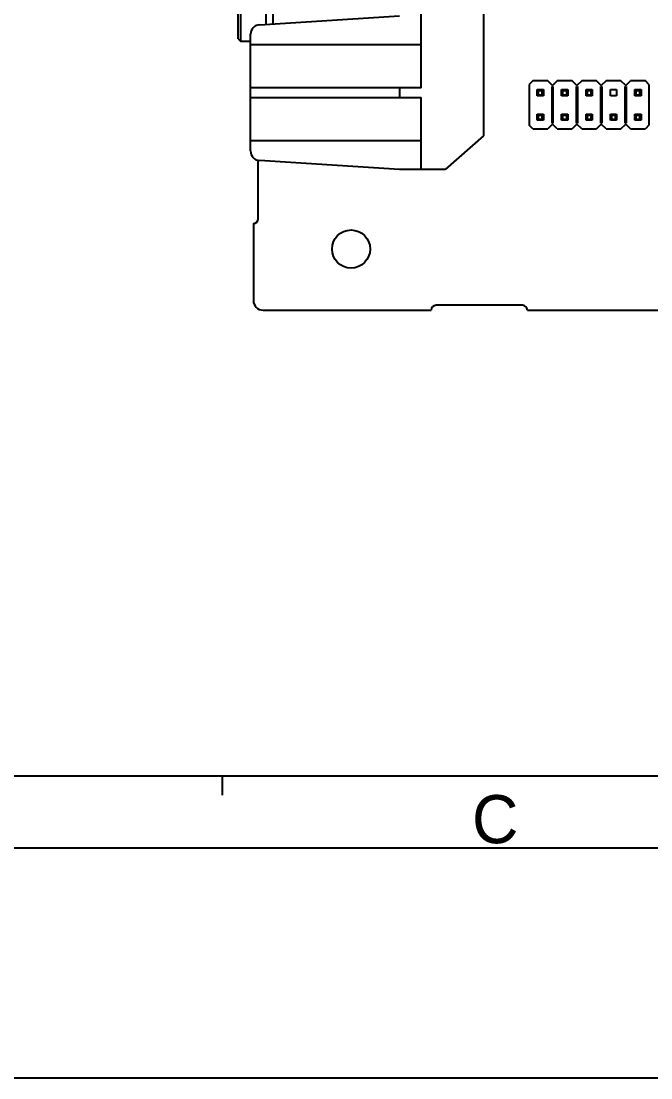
# Model space of a CAD drawing. Header units: millimetres. Extents: x 0 to 841, y 0 to 594.
# Drawn here: x 108.9 to 174.5, y 0 to 109.8 of the extents above; entities that cross this region are included whole.
import ezdxf

# ---------------------------------------------------------------- set-up
doc = ezdxf.new("R2010")
doc.units = ezdxf.units.MM
doc.header["$LTSCALE"] = 46.255
doc.layers.get('0').update_dxf_attribs({"linetype": 'CONTINUOUS'})
doc.layers.add('ASSEM_MEM', color=7, linetype='CONTINUOUS')
doc.styles.add('TEXTSTYLE_2', font='txt')

msp = doc.modelspace()

# ---------------------------------------------------------------- linework, layer by layer
at = {"color": 7, "linetype": 'CONTINUOUS'}
for p, q in [((150.547, 102.89), (150.547, 143.89)), ((157.047, 111.24), (157.047, 97.89)), ((133.738, 109.45), (148.302, 110.39)), ((132.802, 96.327), (132.802, 108.452)), ((132.802, 107.39), (150.547, 107.39)), ((150.547, 102.89), (132.802, 102.89)), ((148.302, 102.89), (148.302, 101.89)), ((132.802, 101.89), (150.547, 101.89)), ((150.547, 94.39), (150.547, 101.89)), ((157.047, 97.89), (153.047, 94.39)), ((150.547, 97.39), (132.802, 97.39)), ((148.302, 94.39), (133.738, 95.329)), ((153.047, 94.39), (148.302, 94.39)), ((25.842, 31.385), (809.342, 31.385)), ((129.842, 31.385), (129.842, 29.385)), ((819.342, 23.885), (16.342, 23.885)), ((0, 0), (841, 0))]:
    msp.add_line(p, q, dxfattribs=at)
for centre, start, end in [((133.802, 108.452), 93.69139, 180), ((133.802, 96.327), 180, 266.30861)]:
    msp.add_arc(centre, 1, start, end, dxfattribs=at)
at = {"layer": 'ASSEM_MEM', "color": 7, "linetype": 'CONTINUOUS'}
for p, q in [((135.152, 109.541), (135.152, 115.39)), ((131.502, 107.99), (131.502, 113.39)), ((131.802, 107.69), (131.802, 113.69)), ((134.402, 112.584), (134.402, 109.493)), ((131.502, 107.99), (131.802, 107.69)), ((132.802, 107.69), (131.802, 107.69)), ((162.177, 103.62), (161.802, 103.245)), ((161.802, 103.245), (161.802, 98.995)), ((163.717, 103.62), (162.177, 103.62)), ((164.217, 103.12), (163.717, 103.62)), ((164.717, 103.62), (164.217, 103.12)), ((166.257, 103.62), (164.717, 103.62)), ((166.757, 103.12), (166.257, 103.62)), ((167.257, 103.62), (166.757, 103.12)), ((168.797, 103.62), (167.257, 103.62)), ((169.297, 103.12), (168.797, 103.62)), ((169.797, 103.62), (169.297, 103.12)), ((171.337, 103.62), (169.797, 103.62)), ((171.837, 103.12), (171.337, 103.62)), ((171.837, 103.12), (172.337, 103.62)), ((173.877, 103.62), (172.337, 103.62)), ((174.252, 103.245), (173.877, 103.62)), ((174.252, 103.245), (174.252, 98.995)), ((162.737, 102.6), (162.627, 102.71)), ((162.627, 102.71), (163.267, 102.71)), ((162.627, 102.07), (162.627, 102.71)), ((162.627, 102.07), (162.737, 102.18)), ((163.167, 102.61), (162.727, 102.61)), ((162.727, 102.61), (162.727, 102.17)), ((162.727, 102.17), (163.167, 102.17)), ((162.737, 102.6), (163.157, 102.6)), ((162.737, 102.18), (162.737, 102.6)), ((162.737, 102.18), (163.157, 102.18)), ((163.267, 102.71), (163.157, 102.6)), ((163.157, 102.18), (163.157, 102.6)), ((163.267, 102.07), (163.157, 102.18)), ((163.167, 102.17), (163.167, 102.61)), ((163.267, 102.71), (163.267, 102.07)), ((164.167, 103.02), (164.267, 103.02)), ((164.167, 99.22), (164.167, 103.02)), ((164.267, 103.02), (164.267, 99.22)), ((165.277, 102.6), (165.167, 102.71)), ((165.167, 102.71), (165.807, 102.71)), ((165.167, 102.07), (165.167, 102.71)), ((165.167, 102.07), (165.277, 102.18)), ((165.707, 102.61), (165.267, 102.61)), ((165.267, 102.61), (165.267, 102.17)), ((165.267, 102.17), (165.707, 102.17)), ((165.277, 102.6), (165.697, 102.6)), ((165.277, 102.18), (165.277, 102.6)), ((165.277, 102.18), (165.697, 102.18)), ((165.807, 102.71), (165.697, 102.6)), ((165.697, 102.18), (165.697, 102.6)), ((165.807, 102.07), (165.697, 102.18)), ((165.707, 102.17), (165.707, 102.61)), ((165.807, 102.71), (165.807, 102.07)), ((166.707, 103.02), (166.807, 103.02)), ((166.707, 99.22), (166.707, 103.02)), ((166.807, 103.02), (166.807, 99.22)), ((167.817, 102.6), (167.707, 102.71)), ((167.707, 102.71), (168.347, 102.71)), ((167.707, 102.07), (167.707, 102.71)), ((167.707, 102.07), (167.817, 102.18)), ((168.247, 102.61), (167.807, 102.61)), ((167.807, 102.61), (167.807, 102.17)), ((167.807, 102.17), (168.247, 102.17)), ((167.817, 102.6), (168.237, 102.6)), ((167.817, 102.18), (167.817, 102.6)), ((167.817, 102.18), (168.237, 102.18)), ((168.347, 102.71), (168.237, 102.6)), ((168.237, 102.18), (168.237, 102.6)), ((168.347, 102.07), (168.237, 102.18)), ((168.247, 102.17), (168.247, 102.61)), ((168.347, 102.71), (168.347, 102.07)), ((169.247, 103.02), (169.347, 103.02)), ((169.247, 99.22), (169.247, 103.02)), ((169.347, 103.02), (169.347, 99.22)), ((170.247, 102.71), (170.887, 102.71)), ((170.247, 102.07), (170.247, 102.71)), ((170.887, 102.71), (170.887, 102.07)), ((171.787, 103.02), (171.887, 103.02)), ((171.787, 99.22), (171.787, 103.02)), ((171.887, 103.02), (171.887, 99.22)), ((172.897, 102.6), (172.787, 102.71)), ((172.787, 102.71), (173.427, 102.71)), ((172.787, 102.07), (172.787, 102.71)), ((172.787, 102.07), (172.897, 102.18)), ((173.327, 102.61), (172.887, 102.61)), ((172.887, 102.61), (172.887, 102.17)), ((172.887, 102.17), (173.327, 102.17)), ((172.897, 102.6), (173.317, 102.6)), ((172.897, 102.18), (172.897, 102.6)), ((172.897, 102.18), (173.317, 102.18)), ((173.427, 102.71), (173.317, 102.6)), ((173.317, 102.18), (173.317, 102.6)), ((173.427, 102.07), (173.317, 102.18)), ((173.327, 102.17), (173.327, 102.61)), ((173.427, 102.71), (173.427, 102.07)), ((163.267, 102.07), (162.627, 102.07)), ((165.807, 102.07), (165.167, 102.07)), ((168.347, 102.07), (167.707, 102.07)), ((170.887, 102.07), (170.247, 102.07)), ((173.427, 102.07), (172.787, 102.07)), ((162.737, 100.06), (162.627, 100.17)), ((162.627, 100.17), (163.267, 100.17)), ((162.627, 99.53), (162.627, 100.17)), ((163.167, 100.07), (162.727, 100.07)), ((162.727, 100.07), (162.727, 99.63)), ((162.737, 100.06), (163.157, 100.06)), ((162.737, 99.64), (162.737, 100.06)), ((163.267, 100.17), (163.157, 100.06)), ((163.157, 99.64), (163.157, 100.06)), ((163.167, 99.63), (163.167, 100.07)), ((163.267, 100.17), (163.267, 99.53)), ((165.277, 100.06), (165.167, 100.17)), ((165.167, 100.17), (165.807, 100.17)), ((165.167, 99.53), (165.167, 100.17)), ((165.707, 100.07), (165.267, 100.07)), ((165.267, 100.07), (165.267, 99.63)), ((165.277, 100.06), (165.697, 100.06)), ((165.277, 99.64), (165.277, 100.06)), ((165.807, 100.17), (165.697, 100.06)), ((165.697, 99.64), (165.697, 100.06)), ((165.707, 99.63), (165.707, 100.07)), ((165.807, 100.17), (165.807, 99.53)), ((167.817, 100.06), (167.707, 100.17)), ((167.707, 100.17), (168.347, 100.17)), ((167.707, 99.53), (167.707, 100.17)), ((168.247, 100.07), (167.807, 100.07)), ((167.807, 100.07), (167.807, 99.63)), ((167.817, 100.06), (168.237, 100.06)), ((167.817, 99.64), (167.817, 100.06)), ((168.347, 100.17), (168.237, 100.06)), ((168.237, 99.64), (168.237, 100.06)), ((168.247, 99.63), (168.247, 100.07)), ((168.347, 100.17), (168.347, 99.53)), ((170.357, 100.06), (170.247, 100.17)), ((170.247, 100.17), (170.887, 100.17)), ((170.247, 99.53), (170.247, 100.17)), ((170.787, 100.07), (170.347, 100.07)), ((170.347, 100.07), (170.347, 99.63)), ((170.357, 100.06), (170.777, 100.06)), ((170.357, 99.64), (170.357, 100.06)), ((170.887, 100.17), (170.777, 100.06)), ((170.777, 99.64), (170.777, 100.06)), ((170.787, 99.63), (170.787, 100.07)), ((170.887, 100.17), (170.887, 99.53)), ((172.897, 100.06), (172.787, 100.17)), ((172.787, 100.17), (173.427, 100.17)), ((172.787, 99.53), (172.787, 100.17)), ((173.327, 100.07), (172.887, 100.07)), ((172.887, 100.07), (172.887, 99.63)), ((172.897, 100.06), (173.317, 100.06)), ((172.897, 99.64), (172.897, 100.06)), ((173.427, 100.17), (173.317, 100.06)), ((173.317, 99.64), (173.317, 100.06)), ((173.327, 99.63), (173.327, 100.07)), ((173.427, 100.17), (173.427, 99.53)), ((162.177, 98.62), (161.802, 98.995)), ((162.627, 99.53), (162.737, 99.64)), ((163.267, 99.53), (162.627, 99.53)), ((162.727, 99.63), (163.167, 99.63)), ((162.737, 99.64), (163.157, 99.64)), ((163.267, 99.53), (163.157, 99.64)), ((164.217, 99.12), (163.717, 98.62)), ((164.267, 99.22), (164.167, 99.22)), ((164.717, 98.62), (164.217, 99.12)), ((165.167, 99.53), (165.277, 99.64)), ((165.807, 99.53), (165.167, 99.53)), ((165.267, 99.63), (165.707, 99.63)), ((165.277, 99.64), (165.697, 99.64)), ((165.807, 99.53), (165.697, 99.64)), ((166.757, 99.12), (166.257, 98.62)), ((166.807, 99.22), (166.707, 99.22)), ((167.257, 98.62), (166.757, 99.12)), ((167.707, 99.53), (167.817, 99.64)), ((168.347, 99.53), (167.707, 99.53)), ((167.807, 99.63), (168.247, 99.63)), ((167.817, 99.64), (168.237, 99.64)), ((168.347, 99.53), (168.237, 99.64)), ((169.297, 99.12), (168.797, 98.62)), ((169.347, 99.22), (169.247, 99.22)), ((169.797, 98.62), (169.297, 99.12)), ((170.247, 99.53), (170.357, 99.64)), ((170.887, 99.53), (170.247, 99.53)), ((170.347, 99.63), (170.787, 99.63)), ((170.357, 99.64), (170.777, 99.64)), ((170.887, 99.53), (170.777, 99.64)), ((171.337, 98.62), (171.837, 99.12)), ((171.887, 99.22), (171.787, 99.22)), ((172.337, 98.62), (171.837, 99.12)), ((172.787, 99.53), (172.897, 99.64)), ((173.427, 99.53), (172.787, 99.53)), ((172.887, 99.63), (173.327, 99.63)), ((172.897, 99.64), (173.317, 99.64)), ((173.427, 99.53), (173.317, 99.64)), ((174.252, 98.995), (173.877, 98.62)), ((162.177, 98.62), (163.717, 98.62)), ((164.717, 98.62), (166.257, 98.62)), ((167.257, 98.62), (168.797, 98.62)), ((169.797, 98.62), (171.337, 98.62)), ((172.337, 98.62), (173.877, 98.62)), ((133.602, 89.29), (133.602, 95.329)), ((133.102, 88.79), (133.102, 80.79)), ((161.102, 80.29), (152.102, 80.29)), ((134.102, 79.79), (151.602, 79.79)), ((161.602, 79.79), (226.602, 79.79))]:
    msp.add_line(p, q, dxfattribs=at)
msp.add_circle((143.262, 86.14), 1.98, dxfattribs=at)
for centre, radius, start, end in [((133.102, 89.29), 0.5, 270, 360), ((134.102, 80.79), 1, 180, 270), ((152.102, 79.79), 0.5, 90, 180), ((161.102, 79.79), 0.5, 0, 90)]:
    msp.add_arc(centre, radius, start, end, dxfattribs=at)

# ---------------------------------------------------------------- texts
at = {"color": 7, "linetype": 'CONTINUOUS', "insert": (155.842, 29.385), "char_height": 5, "width": 5, "attachment_point": 1, "line_spacing_factor": 0.9, "style": 'TEXTSTYLE_2'}
msp.add_mtext('C', dxfattribs=at)

doc.saveas('drawing.dxf')
